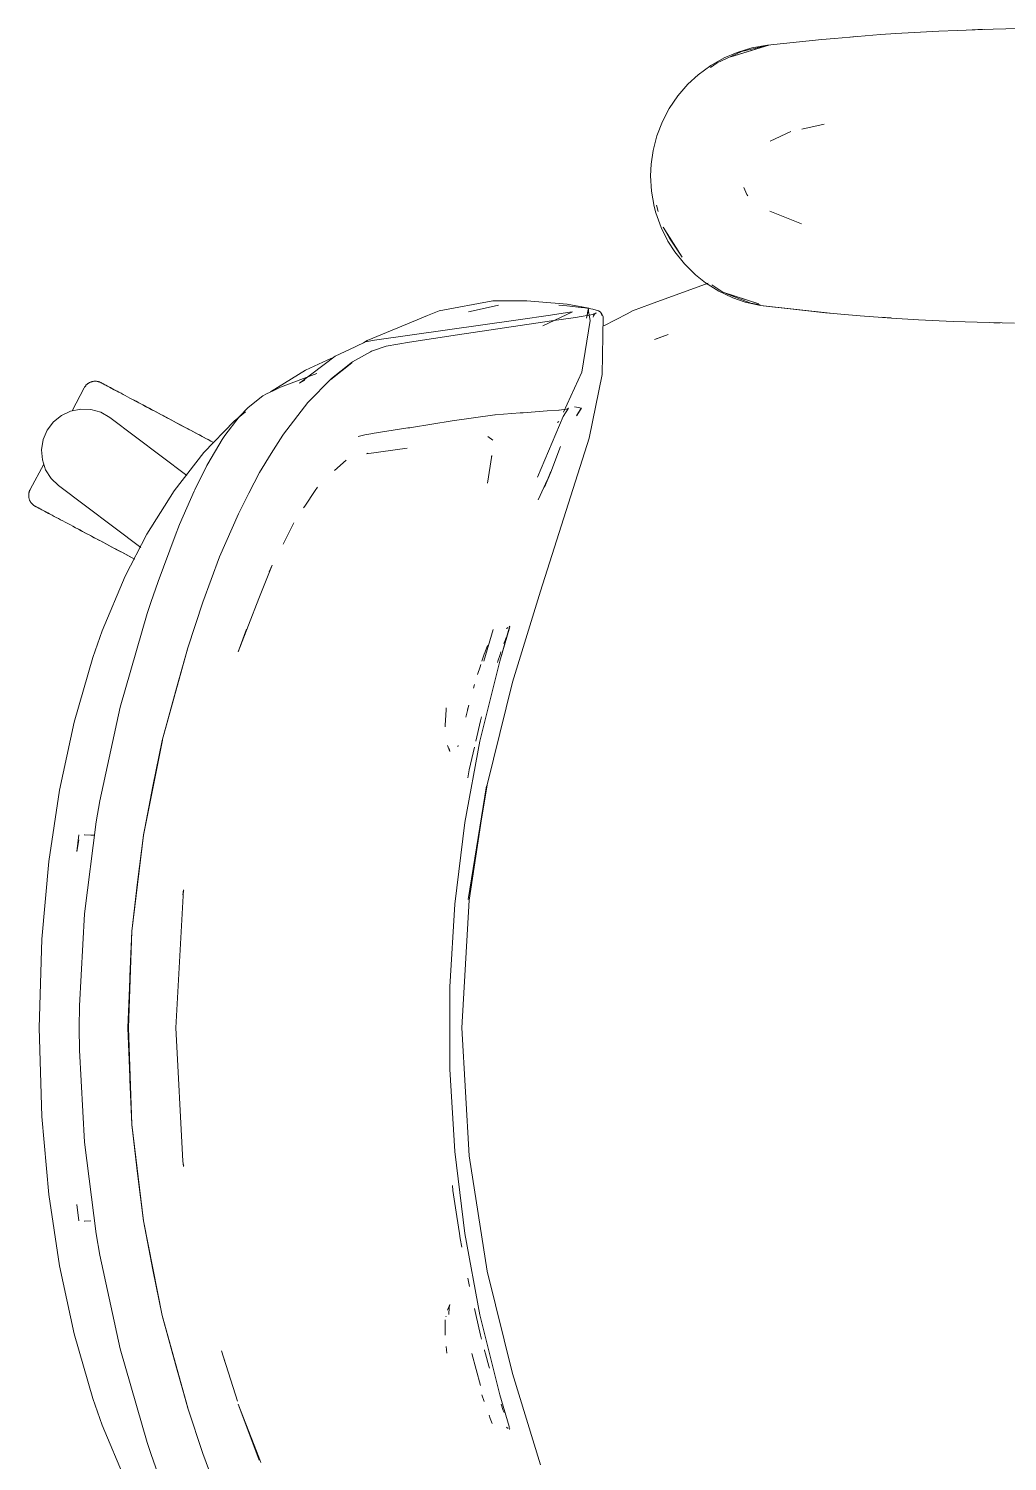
# Model space of a CAD drawing. Header units: millimetres. Extents: x 155927 to 317870, y -36033 to 97293.
# Drawn here: x 163676.3 to 163997.8, y 33034.4 to 33505.1 of the extents above; entities that cross this region are included whole.
import ezdxf

# ---------------------------------------------------------------- set-up
doc = ezdxf.new("R2010")
doc.units = ezdxf.units.MM
doc.header["$MEASUREMENT"] = 0
doc.layers.add('G-IMPT', color=8, linetype='CONTINUOUS', lineweight=9)
doc.layers.add('I-FURN', color=8, linetype='CONTINUOUS', lineweight=9)

msp = doc.modelspace()

# ---------------------------------------------------------------- linework, layer by layer
at = {"layer": 'G-IMPT'}
for p, q in [((163981.33, 33504.57), (163993.09, 33504.96)), ((163986.21, 33504.71), (163988.15, 33504.82)), ((163988.15, 33504.82), (163989.64, 33504.84)), ((164001.5, 33505.13), (163993.09, 33504.96)), ((163936.89, 33501.59), (163918.96, 33499.68)), ((163941.02, 33501.94), (163936.89, 33501.59)), ((163956.08, 33503.18), (163941.02, 33501.94)), ((163947.89, 33502.53), (163946.22, 33502.36)), ((163956.08, 33503.18), (163961.16, 33503.51)), ((163961.16, 33503.51), (163975.3, 33504.32)), ((163981.33, 33504.57), (163975.3, 33504.32)), ((163904.82, 33495.51), (163900.38, 33493)), ((163910.51, 33497.64), (163902.44, 33493.9)), ((163904.82, 33495.51), (163909.06, 33497.32)), ((163919.48, 33499.68), (163907.01, 33495.85)), ((163907.01, 33495.85), (163916.16, 33498.77)), ((163909.06, 33497.32), (163913.92, 33498.79)), ((163910.51, 33497.64), (163918.91, 33499.56)), ((163918.96, 33499.68), (163913.92, 33498.79)), ((163919.48, 33499.68), (163916.16, 33498.77)), ((163896.29, 33490), (163900.38, 33493)), ((163900.33, 33492.31), (163902.44, 33493.9)), ((163889.53, 33483), (163892.86, 33486.84)), ((163896.29, 33490), (163892.86, 33486.84)), ((163886.7, 33478.84), (163889.53, 33483)), ((163886.7, 33478.84), (163884.51, 33474.67)), ((163884.51, 33474.67), (163882.68, 33469.96)), ((163937.68, 33473.72), (163930.24, 33472.14)), ((163881.42, 33465.09), (163882.68, 33469.96)), ((163919.85, 33468.11), (163926.63, 33471.38)), ((163881.42, 33465.09), (163880.77, 33460.58)), ((163880.6, 33456.73), (163880.77, 33460.58)), ((163880.6, 33456.73), (163880.9, 33451.69)), ((163911.21, 33452.91), (163912.23, 33450.68)), ((163880.9, 33451.69), (163881.77, 33446.74)), ((163912.23, 33450.68), (163912.52, 33450.23)), ((163881.77, 33446.74), (163882.34, 33444.62)), ((163884.05, 33439.84), (163882.34, 33444.62)), ((163883.14, 33445.05), (163882.52, 33447.08)), ((163930.18, 33441.01), (163919.75, 33445.16)), ((163884.05, 33439.84), (163886.29, 33435.33)), ((163884.7, 33439.94), (163886.86, 33436.26)), ((163884.7, 33439.94), (163891.02, 33429.99)), ((163886.29, 33435.33), (163888.56, 33431.79)), ((163886.86, 33436.26), (163891.02, 33429.99)), ((163891.75, 33427.81), (163888.56, 33431.79)), ((163891.75, 33427.81), (163895.35, 33424.26)), ((163899.55, 33421.52), (163880.61, 33414.58)), ((163895.35, 33424.26), (163898.66, 33421.64)), ((163902.98, 33418.91), (163898.66, 33421.64)), ((163904.31, 33418.52), (163900.73, 33420.94)), ((163828.84, 33415.68), (163811.14, 33412.44)), ((163828.84, 33415.68), (163835.8, 33415.7)), ((163835.8, 33415.7), (163839.97, 33415.7)), ((163843.93, 33415.36), (163839.97, 33415.7)), ((163853.25, 33414.56), (163843.93, 33415.36)), ((163902.98, 33418.91), (163907.57, 33416.72)), ((163904.31, 33418.52), (163907.01, 33417.61)), ((163904.31, 33418.52), (163916.16, 33414.7)), ((163913.53, 33414.91), (163905.35, 33418.11)), ((163907.01, 33417.61), (163916.16, 33414.7)), ((163907.57, 33416.72), (163911.7, 33415.27)), ((163916.66, 33414.12), (163911.7, 33415.27)), ((163803.92, 33409.45), (163807.28, 33410.84)), ((163811.14, 33412.44), (163807.28, 33410.84)), ((163821.39, 33412.22), (163820.82, 33412.07)), ((163830.7, 33414.27), (163821.39, 33412.22)), ((163837.11, 33409.49), (163847.78, 33410.93)), ((163854.96, 33412.12), (163845.22, 33407.5)), ((163849.08, 33411.15), (163847.78, 33410.93)), ((163849.08, 33411.15), (163854.1, 33411.98)), ((163853.09, 33414.04), (163850.49, 33414.25)), ((163857.77, 33413.52), (163853.09, 33414.04)), ((163853.25, 33414.56), (163853.72, 33414.52)), ((163853.72, 33414.52), (163857.97, 33413.7)), ((163854.96, 33412.12), (163854.1, 33411.98)), ((163862.2, 33411.32), (163855.93, 33410.21)), ((163858.39, 33413.45), (163857.77, 33413.52)), ((163857.97, 33413.7), (163860.3, 33413.26)), ((163858.39, 33413.45), (163861.66, 33412.91)), ((163859.57, 33409.98), (163860.3, 33413.26)), ((163859.57, 33409.98), (163860.06, 33412.85)), ((163860.06, 33412.85), (163860.75, 33409.27)), ((163861.58, 33411.15), (163862.68, 33411.71)), ((163861.58, 33411.15), (163862.2, 33411.32)), ((163863.53, 33412.36), (163861.66, 33412.91)), ((163861.78, 33410.28), (163861.85, 33410.78)), ((163862.17, 33411.32), (163861.85, 33410.78)), ((163862.17, 33411.32), (163862.68, 33411.71)), ((163863.53, 33412.36), (163864.06, 33412.04)), ((163864.06, 33412.04), (163864.44, 33411.54)), ((163865.05, 33410.51), (163864.44, 33411.54)), ((163864.57, 33410.92), (163864.44, 33411.54)), ((163864.44, 33411.54), (163864.46, 33411.47)), ((163864.57, 33410.92), (163864.46, 33411.47)), ((163864.66, 33391.52), (163865.05, 33410.51)), ((163865.3, 33407.49), (163872.88, 33411.46)), ((163872.88, 33411.46), (163874.64, 33412.39)), ((163880.61, 33414.58), (163874.64, 33412.39)), ((163916.58, 33414.33), (163913.53, 33414.91)), ((163916.66, 33414.12), (163939.61, 33411.66)), ((163916.66, 33414.12), (163919.48, 33413.78)), ((163916.66, 33414.12), (163938.1, 33411.76)), ((163939.61, 33411.66), (163919.48, 33413.78)), ((163938.1, 33411.76), (163949.49, 33410.78)), ((163959.78, 33410.05), (163949.49, 33410.78)), ((163787.46, 33402.66), (163803.92, 33409.45)), ((163837.11, 33409.49), (163789.9, 33402.82)), ((163848.08, 33409.1), (163817.2, 33404.55)), ((163855.93, 33410.21), (163848.08, 33409.1)), ((163858.03, 33392.22), (163860.75, 33409.27)), ((163957.74, 33410.19), (163956.32, 33410.32)), ((163957.74, 33410.19), (163959.64, 33410.1)), ((163959.78, 33410.05), (163968.65, 33409.49)), ((163979.96, 33408.95), (163968.65, 33409.49)), ((163979.96, 33408.95), (163987.84, 33408.65)), ((164000.14, 33408.36), (163987.84, 33408.65)), ((163993.37, 33408.5), (163995.44, 33408.5)), ((163783.54, 33400.6), (163786.91, 33402.17)), ((163786.29, 33401.89), (163787.46, 33402.66)), ((163789.9, 33402.82), (163786.91, 33402.17)), ((163793.77, 33400.85), (163801.44, 33402.15)), ((163817.2, 33404.55), (163801.44, 33402.15)), ((163881.92, 33402.98), (163886.38, 33404.62)), ((163881.92, 33402.98), (163882.5, 33403.24)), ((163886.38, 33404.62), (163882.5, 33403.24)), ((163765.32, 33388.62), (163777.02, 33397.56)), ((163775.83, 33396.89), (163767.2, 33392.91)), ((163783.54, 33400.6), (163777.02, 33397.56)), ((163782.72, 33395.6), (163788.55, 33398.89)), ((163788.55, 33398.89), (163788.98, 33399.1)), ((163793.77, 33400.85), (163788.98, 33399.1)), ((163767.2, 33392.91), (163755.76, 33385.79)), ((163770.97, 33391.85), (163759.06, 33387.35)), ((163775.54, 33389.88), (163782.49, 33395.27)), ((163775.54, 33389.88), (163779.12, 33392.68)), ((163782.72, 33395.6), (163775.75, 33390.18)), ((163782.49, 33395.27), (163779.12, 33392.68)), ((163858.03, 33392.22), (163852.05, 33379.06)), ((163756.84, 33386.27), (163759.06, 33387.35)), ((163765.32, 33388.62), (163767.05, 33389.61)), ((163768.02, 33382.28), (163775.75, 33390.18)), ((163864.66, 33391.52), (163860.47, 33370.57)), ((163753.26, 33384.48), (163748.4, 33380.62)), ((163753.26, 33384.48), (163754.4, 33385.1)), ((163754.4, 33385.1), (163756.84, 33386.27)), ((163768.02, 33382.28), (163760, 33371.84)), ((163745.5, 33377.6), (163740.79, 33371.47)), ((163743.83, 33376.18), (163747.51, 33379.18)), ((163748.4, 33380.62), (163745.5, 33377.6)), ((163815.38, 33376.21), (163829.45, 33378.24)), ((163829.53, 33378.25), (163829.45, 33378.24)), ((163829.53, 33378.25), (163837.77, 33378.87)), ((163837.77, 33378.87), (163838.76, 33378.94)), ((163838.76, 33378.94), (163846.61, 33379.5)), ((163851.92, 33377.72), (163843.49, 33357.74)), ((163846.61, 33379.5), (163850.49, 33379.8)), ((163850.57, 33379.8), (163850.49, 33379.8)), ((163850.57, 33379.8), (163852.95, 33380.1)), ((163853.68, 33380.39), (163851.92, 33377.72)), ((163852.96, 33380.1), (163852.95, 33380.1)), ((163852.96, 33380.1), (163853.68, 33380.39)), ((163855.6, 33380.86), (163856.95, 33380.69)), ((163856.3, 33377.93), (163857.83, 33380.42)), ((163857.89, 33380.4), (163856.3, 33377.93)), ((163857.83, 33380.42), (163856.34, 33377.95)), ((163856.95, 33380.69), (163857.83, 33380.42)), ((163857.89, 33380.4), (163857.83, 33380.42)), ((163743.83, 33376.18), (163733.88, 33365.88)), ((163800.9, 33373.92), (163789.18, 33372.11)), ((163800.9, 33373.92), (163801.51, 33374.01)), ((163802.02, 33374.09), (163801.51, 33374.01)), ((163815.38, 33376.21), (163802.02, 33374.09)), ((163850.47, 33376), (163850.04, 33375.73)), ((163735.19, 33362.18), (163739.93, 33370.18)), ((163740.79, 33371.47), (163739.93, 33370.18)), ((163755.95, 33365.49), (163759.83, 33371.59)), ((163759.83, 33371.59), (163760, 33371.84)), ((163784.56, 33371.16), (163786.73, 33371.62)), ((163786.73, 33371.62), (163788.71, 33372.04)), ((163789.18, 33372.11), (163788.71, 33372.04)), ((163828.79, 33369.86), (163827.15, 33371.14)), ((163844.48, 33320.33), (163860.47, 33370.57)), ((163724.07, 33353.28), (163733.88, 33365.88)), ((163755.95, 33365.49), (163752.18, 33359.26)), ((163800.6, 33367.24), (163787.24, 33365.46)), ((163787.24, 33365.46), (163787.72, 33365.6)), ((163828.43, 33364.91), (163827.03, 33355.75)), ((163828.43, 33364.91), (163828.39, 33364.56)), ((163847.79, 33359.38), (163851.04, 33367.85)), ((163734.89, 33361.58), (163730.89, 33353.57)), ((163734.89, 33361.58), (163735.19, 33362.18)), ((163748.61, 33352.47), (163752.18, 33359.26)), ((163776.75, 33359.96), (163780.65, 33363.3)), ((163847.79, 33359.59), (163845.76, 33354.47)), ((163845.77, 33354.48), (163847.79, 33359.59)), ((163847.79, 33359.38), (163845.77, 33354.48)), ((163770.47, 33353.33), (163771.22, 33354.43)), ((163846.76, 33357), (163843.72, 33350.29)), ((163715.1, 33338.99), (163724.07, 33353.28)), ((163730.67, 33353.13), (163725.89, 33342.17)), ((163730.67, 33353.13), (163730.89, 33353.57)), ((163748.61, 33352.47), (163745.22, 33345.74)), ((163770.47, 33353.33), (163766.98, 33348.19)), ((163739.04, 33331.52), (163745.22, 33345.74)), ((163766.98, 33348.19), (163766.58, 33347.62)), ((163725.89, 33342.17), (163724.41, 33338.49)), ((163763.45, 33342.72), (163759.9, 33335.75)), ((163708, 33325.21), (163715.1, 33338.99)), ((163718.81, 33323.42), (163724.41, 33338.49)), ((163733.58, 33316.64), (163739.04, 33331.52)), ((163752.55, 33319.56), (163756.27, 33328.88)), ((163756.27, 33328.88), (163755.28, 33326.64)), ((163700.49, 33307.24), (163708, 33325.21)), ((163718.81, 33323.42), (163716.47, 33316.59)), ((163715.28, 33312.99), (163716.47, 33316.59)), ((163733.58, 33316.64), (163728.58, 33301.72)), ((163745.17, 33300.38), (163751.89, 33317.83)), ((163751.89, 33317.83), (163752.55, 33319.56)), ((163835.29, 33290.35), (163844.48, 33320.33)), ((163715.28, 33312.99), (163706.34, 33282.16)), ((163700.49, 33307.24), (163697.41, 33298.5)), ((163745.17, 33300.38), (163747.9, 33307.81)), ((163825.87, 33297.3), (163828.91, 33307.73)), ((163831.06, 33297.3), (163834.33, 33308.52)), ((163831.06, 33297.3), (163834.18, 33308.12)), ((163831.06, 33297.3), (163834.13, 33307.83)), ((163833.24, 33307.98), (163833.85, 33308.37)), ((163833.24, 33307.98), (163833.45, 33308.13)), ((163834.13, 33307.83), (163834.18, 33308.12)), ((163834.33, 33308.52), (163834.2, 33308.77)), ((163826.99, 33302.48), (163826.23, 33300.32)), ((163832.44, 33303.08), (163832.79, 33304.05)), ((163832.79, 33304.05), (163833.19, 33305.12)), ((163697.41, 33298.5), (163691.24, 33277.26)), ((163720.19, 33271.22), (163728.58, 33301.72)), ((163720.19, 33271.22), (163728.62, 33301.63)), ((163724.85, 33288.47), (163728.62, 33301.63)), ((163825.98, 33299.6), (163825.21, 33297.29)), ((163825.98, 33299.6), (163826.23, 33300.32)), ((163830.44, 33297.3), (163831.17, 33299.53)), ((163831.46, 33300.33), (163831.17, 33299.53)), ((163824.58, 33295.38), (163823.79, 33292.89)), ((163824.52, 33270.98), (163831.06, 33297.3)), ((163824.83, 33296.16), (163824.58, 33295.38)), ((163830.44, 33297.3), (163830.29, 33296.84)), ((163724.85, 33288.47), (163720.19, 33271.22)), ((163822.8, 33289.59), (163822.47, 33288.47)), ((163835.29, 33290.35), (163826.98, 33256.67)), ((163699.67, 33251.37), (163706.34, 33282.16)), ((163813.2, 33277.74), (163813.47, 33281.45)), ((163813.47, 33281.45), (163813.51, 33281.93)), ((163820.89, 33282.8), (163819.9, 33278.94)), ((163820.89, 33282.8), (163820.5, 33281.27)), ((163824.75, 33277.72), (163825.09, 33279)), ((163691.24, 33277.26), (163686.43, 33254.9)), ((163813.09, 33275.67), (163813.1, 33276.37)), ((163813.2, 33277.74), (163813.1, 33276.37)), ((163823.2, 33270.97), (163824.75, 33277.72)), ((163714.02, 33240.1), (163720.23, 33271.34)), ((163720.23, 33271.34), (163714.02, 33240.17)), ((163720.19, 33271.22), (163717.12, 33256.2)), ((163814.63, 33267.58), (163813.94, 33269.53)), ((163817.3, 33269.18), (163817.43, 33269.59)), ((163824.52, 33270.98), (163819.58, 33244.32)), ((163814.63, 33267.58), (163814.41, 33268.63)), ((163821.04, 33261.57), (163822.74, 33268.99)), ((163820.57, 33258.94), (163821.04, 33261.57)), ((163714.02, 33240.1), (163717.12, 33256.2)), ((163826.98, 33256.67), (163820.72, 33218.93)), ((163820.72, 33218.93), (163826.72, 33256.29)), ((163820.98, 33218.75), (163826.72, 33256.29)), ((163682.93, 33231.48), (163686.43, 33254.9)), ((163698.48, 33244.45), (163699.67, 33251.37)), ((163694.67, 33214.28), (163698.48, 33244.45)), ((163819.58, 33244.32), (163816.29, 33217.4)), ((163692.84, 33240.18), (163692.19, 33234.77)), ((163692.76, 33238.53), (163692.19, 33234.77)), ((163694.6, 33240.21), (163696.69, 33240.14)), ((163694.6, 33240.21), (163694.71, 33240.21)), ((163697.93, 33240.09), (163696.69, 33240.14)), ((163710.2, 33208.58), (163714.02, 33240.17)), ((163710.23, 33208.54), (163714.02, 33240.1)), ((163712.08, 33224.62), (163714.02, 33240.1)), ((163680.67, 33205.91), (163682.93, 33231.48)), ((163712.08, 33224.62), (163710.23, 33208.54)), ((163724.69, 33176.77), (163727.19, 33222.11)), ((163727.19, 33222.11), (163726.96, 33220.49)), ((163726.96, 33220.49), (163727.19, 33221.8)), ((163727.24, 33222.04), (163727.19, 33221.8)), ((163820.98, 33218.75), (163818.63, 33176.77)), ((163693.06, 33184.08), (163694.67, 33214.28)), ((163814.63, 33190.33), (163816.29, 33217.4)), ((163708.86, 33176.77), (163710.2, 33208.58)), ((163710.23, 33208.54), (163709.09, 33176.77)), ((163710.23, 33208.54), (163709.56, 33193.65)), ((163679.82, 33176.77), (163680.67, 33205.91)), ((163709.56, 33193.65), (163709.09, 33176.77)), ((163814.63, 33163.21), (163814.63, 33190.33)), ((163693.06, 33184.08), (163692.96, 33176.77)), ((163680.67, 33147.62), (163679.82, 33176.77)), ((163693.06, 33169.45), (163692.96, 33176.77)), ((163710.2, 33144.95), (163708.86, 33176.77)), ((163709.56, 33159.88), (163709.09, 33176.77)), ((163710.23, 33144.99), (163709.09, 33176.77)), ((163724.63, 33176.77), (163726.96, 33133.04)), ((163724.69, 33176.77), (163726.96, 33133.04)), ((163820.98, 33134.78), (163818.63, 33176.77)), ((163693.06, 33169.45), (163694.67, 33139.25)), ((163814.63, 33163.21), (163816.29, 33136.13)), ((163709.56, 33159.88), (163710.23, 33144.99)), ((163682.93, 33122.05), (163680.67, 33147.62)), ((163710.2, 33144.95), (163714.02, 33113.36)), ((163710.23, 33144.99), (163714.02, 33113.44)), ((163710.23, 33144.99), (163712.08, 33128.91)), ((163694.67, 33139.25), (163698.48, 33109.08)), ((163726.96, 33133.04), (163727.22, 33131.26)), ((163726.96, 33133.04), (163727.19, 33131.73)), ((163819.58, 33109.22), (163816.29, 33136.13)), ((163826.98, 33096.86), (163820.98, 33134.78)), ((163714.02, 33113.44), (163712.08, 33128.91)), ((163727.24, 33131.49), (163727.19, 33131.73)), ((163815.67, 33123.37), (163815.49, 33125.03)), ((163816.96, 33114.84), (163815.67, 33123.37)), ((163686.43, 33098.63), (163682.93, 33122.05)), ((163692.84, 33113.35), (163692.19, 33118.77)), ((163816.96, 33114.84), (163817.81, 33109.22)), ((163696.69, 33113.39), (163694.6, 33113.32)), ((163694.6, 33113.32), (163694.71, 33113.32)), ((163720.19, 33082.31), (163714.02, 33113.44)), ((163714.02, 33113.44), (163717.12, 33097.33)), ((163720.19, 33082.31), (163714.02, 33113.36)), ((163817.81, 33109.22), (163818.06, 33107.59)), ((163824.52, 33082.55), (163819.58, 33109.22)), ((163698.48, 33109.08), (163699.67, 33102.16)), ((163818.62, 33104.69), (163818.06, 33107.59)), ((163706.34, 33071.37), (163699.67, 33102.16)), ((163691.24, 33076.27), (163686.43, 33098.63)), ((163720.19, 33082.31), (163717.12, 33097.33)), ((163826.98, 33096.86), (163835.29, 33063.18)), ((163820.54, 33094.58), (163821.08, 33091.77)), ((163814.63, 33085.95), (163813.94, 33084)), ((163814.41, 33084.91), (163814.63, 33085.95)), ((163724.85, 33065.06), (163720.19, 33082.31)), ((163720.19, 33082.31), (163728.58, 33051.81)), ((163720.19, 33082.31), (163728.62, 33051.9)), ((163813.41, 33082.11), (163813.34, 33081.85)), ((163814.37, 33082.74), (163814.38, 33082.6)), ((163814.41, 33084.91), (163814.38, 33082.6)), ((163822.74, 33084.54), (163823.2, 33082.56)), ((163824.75, 33075.81), (163823.2, 33082.56)), ((163824.52, 33082.55), (163831.06, 33056.23)), ((163697.41, 33055.03), (163691.24, 33076.27)), ((163813.09, 33080.9), (163813.18, 33075.84)), ((163813.09, 33080.9), (163813.1, 33078.11)), ((163813.18, 33075.84), (163813.1, 33078.11)), ((163813.49, 33072.05), (163813.71, 33069.95)), ((163824.75, 33075.81), (163825.09, 33074.51)), ((163706.34, 33071.37), (163715.28, 33040.54)), ((163739.64, 33070.62), (163740.72, 33067.19)), ((163739.64, 33070.62), (163744.9, 33054.14)), ((163824.78, 33059.33), (163821.85, 33069.8)), ((163826.05, 33070.79), (163826, 33070.97)), ((163826.37, 33069.65), (163826.05, 33070.79)), ((163826.37, 33069.65), (163827.48, 33065.66)), ((163724.85, 33065.06), (163728.62, 33051.9)), ((163827.48, 33065.66), (163827.69, 33064.97)), ((163844.48, 33033.21), (163835.29, 33063.18)), ((163697.41, 33055.03), (163700.49, 33046.29)), ((163745.17, 33053.15), (163751.99, 33034.74)), ((163745.17, 33053.15), (163751.89, 33035.7)), ((163825.22, 33056.24), (163825.95, 33054.02)), ((163831.06, 33056.23), (163834.14, 33045.8)), ((163832.22, 33051.03), (163831.48, 33053.13)), ((163728.58, 33051.81), (163733.58, 33036.89)), ((163827.94, 33048.48), (163827.56, 33049.49)), ((163827.94, 33048.48), (163828.55, 33046.82)), ((163832.22, 33051.03), (163832.47, 33050.37)), ((163700.49, 33046.29), (163708, 33028.32)), ((163833.24, 33045.55), (163833.45, 33045.4)), ((163833.24, 33045.55), (163833.85, 33045.16)), ((163834.2, 33045.53), (163834.14, 33045.8)), ((163834.28, 33045.23), (163834.2, 33045.53)), ((163834.25, 33044.77), (163834.33, 33045.01)), ((163834.33, 33045.01), (163834.28, 33045.23)), ((163715.28, 33040.54), (163716.47, 33036.94)), ((163718.88, 33030), (163716.47, 33036.94)), ((163739.04, 33022.01), (163733.58, 33036.89)), ((163751.89, 33035.7), (163752.55, 33033.97))]:
    msp.add_line(p, q, dxfattribs=at)
at = {"layer": 'I-FURN'}
for p, q in [((163694.6, 33387.14), (163690.57, 33379.56)), ((163694.6, 33387.14), (163694.68, 33387.29)), ((163694.68, 33387.29), (163694.76, 33387.42)), ((163694.76, 33387.42), (163694.85, 33387.56)), ((163694.85, 33387.56), (163694.95, 33387.69)), ((163694.95, 33387.69), (163695.05, 33387.81)), ((163695.05, 33387.81), (163695.15, 33387.94)), ((163695.15, 33387.94), (163695.26, 33388.05)), ((163695.26, 33388.05), (163695.38, 33388.17)), ((163695.38, 33388.17), (163695.49, 33388.28)), ((163695.49, 33388.28), (163695.62, 33388.38)), ((163695.62, 33388.38), (163695.74, 33388.48)), ((163695.74, 33388.48), (163695.88, 33388.57)), ((163695.88, 33388.57), (163696.01, 33388.66)), ((163696.01, 33388.66), (163696.15, 33388.75)), ((163696.15, 33388.75), (163696.29, 33388.82)), ((163696.29, 33388.82), (163696.43, 33388.9)), ((163696.43, 33388.9), (163696.58, 33388.96)), ((163696.58, 33388.96), (163696.73, 33389.02)), ((163696.73, 33389.02), (163696.88, 33389.08)), ((163696.88, 33389.08), (163697.04, 33389.12)), ((163697.04, 33389.12), (163697.19, 33389.17)), ((163697.19, 33389.17), (163697.35, 33389.2)), ((163697.35, 33389.2), (163697.51, 33389.23)), ((163697.51, 33389.23), (163697.67, 33389.25)), ((163697.67, 33389.25), (163697.83, 33389.27)), ((163697.83, 33389.27), (163697.99, 33389.28)), ((163697.99, 33389.28), (163698.15, 33389.28)), ((163698.15, 33389.28), (163698.31, 33389.28)), ((163698.31, 33389.28), (163698.47, 33389.27)), ((163698.47, 33389.27), (163698.63, 33389.26)), ((163698.63, 33389.26), (163698.79, 33389.23)), ((163698.79, 33389.23), (163698.95, 33389.2)), ((163698.95, 33389.2), (163699.11, 33389.17)), ((163699.11, 33389.17), (163699.26, 33389.13)), ((163699.26, 33389.13), (163699.42, 33389.08)), ((163699.42, 33389.08), (163699.57, 33389.03)), ((163699.57, 33389.03), (163699.72, 33388.97)), ((163699.72, 33388.97), (163699.87, 33388.9)), ((163699.87, 33388.9), (163700.01, 33388.83)), ((163700.01, 33388.83), (163700.05, 33388.81)), ((163700.05, 33388.81), (163700.07, 33388.8)), ((163700.06, 33388.81), (163700.05, 33388.81)), ((163700.1, 33388.79), (163700.06, 33388.81)), ((163700.07, 33388.8), (163700.13, 33388.77)), ((163700.18, 33388.74), (163700.1, 33388.79)), ((163700.13, 33388.77), (163700.23, 33388.72)), ((163700.3, 33388.68), (163700.18, 33388.74)), ((163700.23, 33388.72), (163700.37, 33388.64)), ((163700.46, 33388.59), (163700.3, 33388.68)), ((163700.37, 33388.64), (163700.55, 33388.54)), ((163700.66, 33388.48), (163700.46, 33388.59)), ((163700.55, 33388.54), (163700.77, 33388.43)), ((163700.91, 33388.36), (163700.66, 33388.48)), ((163700.77, 33388.43), (163701.03, 33388.29)), ((163701.18, 33388.21), (163700.91, 33388.36)), ((163701.03, 33388.29), (163701.33, 33388.13)), ((163701.5, 33388.04), (163701.18, 33388.21)), ((163701.33, 33388.13), (163701.66, 33387.95)), ((163701.86, 33387.85), (163701.5, 33388.04)), ((163701.66, 33387.95), (163702.03, 33387.76)), ((163702.25, 33387.64), (163701.86, 33387.85)), ((163702.03, 33387.76), (163702.44, 33387.54)), ((163702.68, 33387.41), (163702.25, 33387.64)), ((163702.44, 33387.54), (163702.89, 33387.3)), ((163703.15, 33387.16), (163702.68, 33387.41)), ((163702.89, 33387.3), (163703.37, 33387.04)), ((163703.65, 33386.9), (163703.15, 33387.16)), ((163703.37, 33387.04), (163703.89, 33386.77)), ((163704.18, 33386.61), (163703.65, 33386.9)), ((163703.89, 33386.77), (163704.44, 33386.48)), ((163704.75, 33386.31), (163704.18, 33386.61)), ((163704.44, 33386.48), (163705.03, 33386.17)), ((163705.35, 33385.99), (163704.75, 33386.31)), ((163705.99, 33385.65), (163705.35, 33385.99)), ((163706.65, 33385.3), (163705.99, 33385.65)), ((163707.35, 33384.93), (163706.65, 33385.3)), ((163708.07, 33384.55), (163707.35, 33384.93)), ((163708.82, 33384.15), (163708.07, 33384.55)), ((163709.59, 33383.74), (163708.82, 33384.15)), ((163710.39, 33383.31), (163709.59, 33383.74)), ((163711.22, 33382.87), (163710.39, 33383.31)), ((163710.77, 33383.11), (163711.61, 33382.67)), ((163712.07, 33382.42), (163711.22, 33382.87)), ((163711.61, 33382.67), (163712.46, 33382.21)), ((163712.93, 33381.96), (163712.07, 33382.42)), ((163684.44, 33375.9), (163687.06, 33378.03)), ((163687.06, 33378.03), (163690.11, 33379.47)), ((163690.11, 33379.47), (163693.42, 33380.14)), ((163693.42, 33380.14), (163696.79, 33380)), ((163696.79, 33380), (163700.03, 33379.06)), ((163700.03, 33379.06), (163702.94, 33377.37)), ((163712.46, 33382.21), (163713.34, 33381.75)), ((163713.82, 33381.49), (163712.93, 33381.96)), ((163713.34, 33381.75), (163714.24, 33381.27)), ((163714.73, 33381.01), (163713.82, 33381.49)), ((163714.24, 33381.27), (163715.15, 33380.78)), ((163715.65, 33380.52), (163714.73, 33381.01)), ((163715.15, 33380.78), (163716.08, 33380.29)), ((163716.59, 33380.02), (163715.65, 33380.52)), ((163716.08, 33380.29), (163717.02, 33379.79)), ((163717.54, 33379.51), (163716.59, 33380.02)), ((163717.02, 33379.79), (163717.98, 33379.28)), ((163718.5, 33379), (163717.54, 33379.51)), ((163717.98, 33379.28), (163718.95, 33378.76)), ((163719.48, 33378.48), (163718.5, 33379)), ((163718.95, 33378.76), (163719.93, 33378.24)), ((163720.46, 33377.96), (163719.48, 33378.48)), ((163719.93, 33378.24), (163720.92, 33377.72)), ((163721.45, 33377.43), (163720.46, 33377.96)), ((163720.92, 33377.72), (163721.91, 33377.19)), ((163681.09, 33370.1), (163682.41, 33373.2)), ((163682.41, 33373.2), (163684.44, 33375.9)), ((163702.94, 33377.37), (163728.26, 33358.29)), ((163722.45, 33376.9), (163721.45, 33377.43)), ((163721.91, 33377.19), (163722.91, 33376.66)), ((163723.45, 33376.37), (163722.45, 33376.9)), ((163722.91, 33376.66), (163723.91, 33376.12)), ((163724.45, 33375.84), (163723.45, 33376.37)), ((163723.91, 33376.12), (163724.92, 33375.59)), ((163725.46, 33375.3), (163724.45, 33375.84)), ((163724.92, 33375.59), (163725.92, 33375.06)), ((163726.46, 33374.77), (163725.46, 33375.3)), ((163725.92, 33375.06), (163726.93, 33374.52)), ((163727.47, 33374.23), (163726.46, 33374.77)), ((163726.93, 33374.52), (163727.93, 33373.99)), ((163728.47, 33373.7), (163727.47, 33374.23)), ((163727.93, 33373.99), (163728.92, 33373.46)), ((163729.46, 33373.17), (163728.47, 33373.7)), ((163728.92, 33373.46), (163729.92, 33372.93)), ((163730.45, 33372.65), (163729.46, 33373.17)), ((163729.92, 33372.93), (163730.9, 33372.41)), ((163680.54, 33366.77), (163681.09, 33370.1)), ((163731.43, 33372.13), (163730.45, 33372.65)), ((163730.9, 33372.41), (163731.87, 33371.89)), ((163732.39, 33371.61), (163731.43, 33372.13)), ((163731.87, 33371.89), (163732.84, 33371.38)), ((163733.35, 33371.1), (163732.39, 33371.61)), ((163732.84, 33371.38), (163733.79, 33370.87)), ((163734.3, 33370.6), (163733.35, 33371.1)), ((163733.79, 33370.87), (163734.73, 33370.37)), ((163735.23, 33370.11), (163734.3, 33370.6)), ((163734.73, 33370.37), (163735.65, 33369.88)), ((163736.14, 33369.62), (163735.23, 33370.11)), ((163735.65, 33369.88), (163736.55, 33369.4)), ((163737.04, 33369.15), (163736.14, 33369.62)), ((163680.81, 33363.41), (163680.54, 33366.77)), ((163681.26, 33362.06), (163676.79, 33353.65)), ((163681.87, 33360.21), (163680.81, 33363.41)), ((163683.67, 33357.36), (163681.87, 33360.21)), ((163686.1, 33355.02), (163683.67, 33357.36)), ((163713.17, 33334.62), (163686.1, 33355.02)), ((163676.32, 33351.91), (163676.33, 33352.07)), ((163676.32, 33351.75), (163676.32, 33351.91)), ((163676.32, 33351.58), (163676.32, 33351.75)), ((163676.33, 33351.42), (163676.32, 33351.58)), ((163676.33, 33352.07), (163676.34, 33352.23)), ((163676.35, 33351.26), (163676.33, 33351.42)), ((163676.34, 33352.23), (163676.37, 33352.39)), ((163676.37, 33351.1), (163676.35, 33351.26)), ((163676.37, 33352.39), (163676.4, 33352.55)), ((163676.4, 33350.95), (163676.37, 33351.1)), ((163676.4, 33352.55), (163676.43, 33352.7)), ((163676.43, 33350.79), (163676.4, 33350.95)), ((163676.43, 33352.7), (163676.47, 33352.86)), ((163676.48, 33350.63), (163676.43, 33350.79)), ((163676.47, 33352.86), (163676.52, 33353.01)), ((163676.52, 33350.48), (163676.48, 33350.63)), ((163676.52, 33353.01), (163676.57, 33353.17)), ((163676.58, 33350.33), (163676.52, 33350.48)), ((163676.57, 33353.17), (163676.63, 33353.32)), ((163676.64, 33350.18), (163676.58, 33350.33)), ((163676.63, 33353.32), (163676.7, 33353.46)), ((163676.7, 33350.03), (163676.64, 33350.18)), ((163676.7, 33353.46), (163676.77, 33353.61)), ((163676.78, 33349.89), (163676.7, 33350.03)), ((163676.77, 33353.61), (163676.79, 33353.65)), ((163676.85, 33349.74), (163676.78, 33349.89)), ((163676.94, 33349.61), (163676.85, 33349.74)), ((163677.03, 33349.47), (163676.94, 33349.61)), ((163677.12, 33349.34), (163677.03, 33349.47)), ((163677.22, 33349.21), (163677.12, 33349.34)), ((163677.32, 33349.09), (163677.22, 33349.21)), ((163677.43, 33348.97), (163677.32, 33349.09)), ((163677.54, 33348.86), (163677.43, 33348.97)), ((163677.66, 33348.75), (163677.54, 33348.86)), ((163677.79, 33348.64), (163677.66, 33348.75)), ((163677.91, 33348.54), (163677.79, 33348.64)), ((163678.04, 33348.45), (163677.91, 33348.54)), ((163678.18, 33348.36), (163678.04, 33348.45)), ((163678.31, 33348.27), (163678.18, 33348.36)), ((163678.45, 33348.2), (163678.31, 33348.27)), ((163678.46, 33348.19), (163678.45, 33348.2)), ((163678.45, 33348.2), (163678.47, 33348.19)), ((163678.5, 33348.17), (163678.46, 33348.19)), ((163678.47, 33348.19), (163678.53, 33348.15)), ((163678.58, 33348.13), (163678.5, 33348.17)), ((163678.53, 33348.15), (163678.64, 33348.1)), ((163678.71, 33348.06), (163678.58, 33348.13)), ((163678.64, 33348.1), (163678.78, 33348.03)), ((163678.87, 33347.98), (163678.71, 33348.06)), ((163678.78, 33348.03), (163678.96, 33347.93)), ((163679.07, 33347.87), (163678.87, 33347.98)), ((163678.96, 33347.93), (163679.18, 33347.81)), ((163679.31, 33347.74), (163679.07, 33347.87)), ((163679.18, 33347.81), (163679.43, 33347.68)), ((163679.59, 33347.59), (163679.31, 33347.74)), ((163679.43, 33347.68), (163679.73, 33347.52)), ((163679.91, 33347.42), (163679.59, 33347.59)), ((163679.73, 33347.52), (163680.07, 33347.34)), ((163680.26, 33347.23), (163679.91, 33347.42)), ((163680.07, 33347.34), (163680.44, 33347.14)), ((163680.66, 33347.03), (163680.26, 33347.23)), ((163680.44, 33347.14), (163680.85, 33346.92)), ((163681.09, 33346.8), (163680.66, 33347.03)), ((163680.85, 33346.92), (163681.3, 33346.69)), ((163681.55, 33346.55), (163681.09, 33346.8)), ((163681.3, 33346.69), (163681.78, 33346.43)), ((163682.05, 33346.28), (163681.55, 33346.55)), ((163681.78, 33346.43), (163682.29, 33346.15)), ((163682.59, 33346), (163682.05, 33346.28)), ((163682.29, 33346.15), (163682.85, 33345.86)), ((163683.16, 33345.7), (163682.59, 33346)), ((163682.85, 33345.86), (163683.43, 33345.55)), ((163683.43, 33345.55), (163684.05, 33345.22)), ((163684.05, 33345.22), (163684.69, 33344.88)), ((163684.69, 33344.88), (163685.37, 33344.52)), ((163685.37, 33344.52), (163686.08, 33344.14)), ((163686.08, 33344.14), (163686.81, 33343.75)), ((163686.81, 33343.75), (163687.58, 33343.35)), ((163687.58, 33343.35), (163688.36, 33342.93)), ((163688.36, 33342.93), (163689.18, 33342.5)), ((163689.18, 33342.5), (163690.01, 33342.05)), ((163690.01, 33342.05), (163690.87, 33341.6)), ((163690.87, 33341.6), (163691.74, 33341.13)), ((163691.74, 33341.13), (163692.64, 33340.65)), ((163693.13, 33340.39), (163692.23, 33340.87)), ((163692.64, 33340.65), (163693.55, 33340.17)), ((163694.05, 33339.9), (163693.13, 33340.39)), ((163693.55, 33340.17), (163694.48, 33339.67)), ((163694.99, 33339.4), (163694.05, 33339.9)), ((163694.48, 33339.67), (163695.43, 33339.17)), ((163695.94, 33338.9), (163694.99, 33339.4)), ((163695.43, 33339.17), (163696.38, 33338.66)), ((163696.91, 33338.38), (163695.94, 33338.9)), ((163696.38, 33338.66), (163697.35, 33338.15)), ((163697.88, 33337.87), (163696.91, 33338.38)), ((163697.35, 33338.15), (163698.33, 33337.63)), ((163698.86, 33337.34), (163697.88, 33337.87)), ((163698.33, 33337.63), (163699.32, 33337.1)), ((163699.86, 33336.82), (163698.86, 33337.34)), ((163699.32, 33337.1), (163700.31, 33336.57)), ((163700.85, 33336.29), (163699.86, 33336.82)), ((163700.31, 33336.57), (163701.31, 33336.04)), ((163701.85, 33335.75), (163700.85, 33336.29)), ((163701.31, 33336.04), (163702.32, 33335.51)), ((163702.86, 33335.22), (163701.85, 33335.75)), ((163702.32, 33335.51), (163703.32, 33334.97)), ((163703.86, 33334.69), (163702.86, 33335.22)), ((163703.32, 33334.97), (163704.33, 33334.44)), ((163704.87, 33334.15), (163703.86, 33334.69)), ((163704.33, 33334.44), (163705.33, 33333.91)), ((163705.87, 33333.62), (163704.87, 33334.15)), ((163705.33, 33333.91), (163706.33, 33333.37)), ((163706.87, 33333.09), (163705.87, 33333.62)), ((163706.33, 33333.37), (163707.33, 33332.84)), ((163707.86, 33332.56), (163706.87, 33333.09)), ((163707.33, 33332.84), (163708.32, 33332.32)), ((163708.85, 33332.03), (163707.86, 33332.56)), ((163708.32, 33332.32), (163709.3, 33331.79)), ((163709.83, 33331.51), (163708.85, 33332.03)), ((163709.3, 33331.79), (163710.28, 33331.28)), ((163710.8, 33331), (163709.83, 33331.51)), ((163710.28, 33331.28), (163711.24, 33330.76))]:
    msp.add_line(p, q, dxfattribs=at)

doc.saveas('drawing.dxf')
